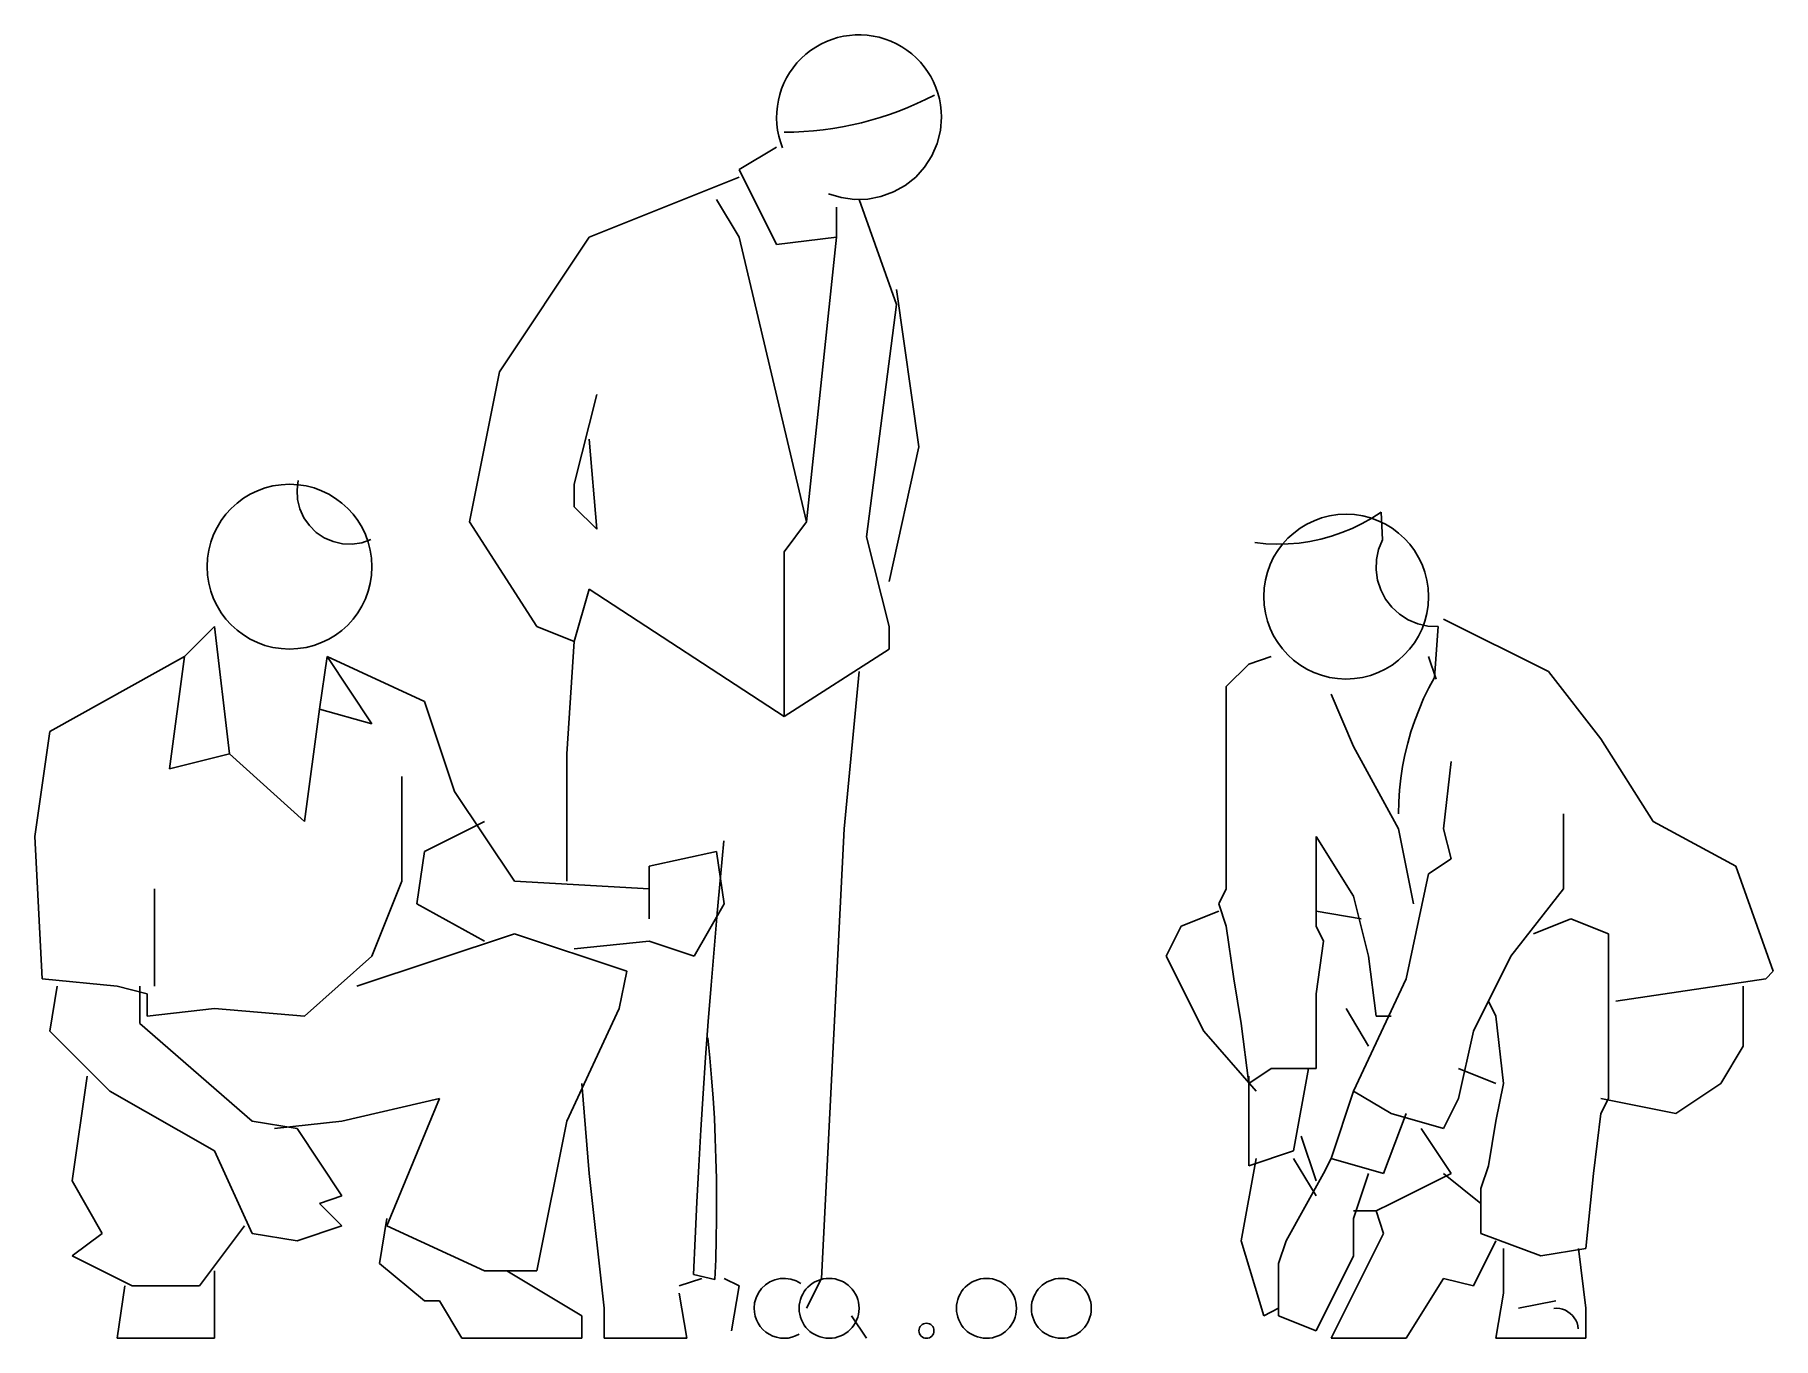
# Model space of a CAD drawing. Header units: metres. Extents: x 21.16 to 23.48, y 49.26 to 51.
import ezdxf

# ---------------------------------------------------------------- set-up
doc = ezdxf.new("R2010")
doc.units = ezdxf.units.M
doc.header["$MEASUREMENT"] = 0

msp = doc.modelspace()

# ---------------------------------------------------------------- linework, layer by layer
at = {"linetype": 'Continuous'}
for p, q in [((22.3712, 50.8704), (22.3726, 50.8882)), ((22.3668, 50.8531), (22.3712, 50.8704)), ((22.1526, 50.8482), (22.1026, 50.8182)), ((22.3501, 50.8216), (22.3598, 50.8367)), ((22.3598, 50.8367), (22.3668, 50.8531)), ((22.1026, 50.8082), (21.9026, 50.7282)), ((22.1026, 50.8182), (22.1526, 50.7182)), ((22.3243, 50.7972), (22.3382, 50.8083)), ((22.3382, 50.8083), (22.3501, 50.8216)), ((22.2218, 50.7861), (22.2388, 50.7808)), ((22.2919, 50.7822), (22.3087, 50.7884)), ((22.3087, 50.7884), (22.3243, 50.7972)), ((22.0726, 50.7782), (22.1026, 50.7282)), ((22.2326, 50.7282), (22.2326, 50.7682)), ((22.2388, 50.7808), (22.2565, 50.7784)), ((22.2565, 50.7784), (22.2744, 50.7789)), ((22.3126, 50.6382), (22.2626, 50.7782)), ((22.2744, 50.7789), (22.2919, 50.7822)), ((21.9026, 50.7282), (21.7826, 50.5482)), ((22.1026, 50.7282), (22.1926, 50.3482)), ((22.1526, 50.7182), (22.2326, 50.7282)), ((22.1926, 50.3482), (22.2326, 50.7282)), ((22.3126, 50.6582), (22.3426, 50.4482)), ((22.2726, 50.3282), (22.3126, 50.6382)), ((21.7826, 50.5482), (21.7426, 50.3482)), ((21.9126, 50.5182), (21.8826, 50.3982)), ((21.9126, 50.3382), (21.9026, 50.4582)), ((22.3426, 50.4482), (22.3026, 50.2682)), ((21.5143, 50.4034), (21.5126, 50.3906)), ((21.5126, 50.3906), (21.5134, 50.3778)), ((21.8826, 50.3982), (21.8826, 50.3682)), ((21.5134, 50.3778), (21.5165, 50.3653)), ((21.8826, 50.3682), (21.9126, 50.3382)), ((21.5165, 50.3653), (21.5218, 50.3536)), ((21.5218, 50.3536), (21.5291, 50.3431)), ((21.7426, 50.3482), (21.8326, 50.2082)), ((22.1626, 50.3082), (22.1926, 50.3482)), ((22.9207, 50.3392), (22.934, 50.3457)), ((22.934, 50.3457), (22.9468, 50.3529)), ((22.9468, 50.3529), (22.9592, 50.3609)), ((22.9592, 50.3609), (22.9611, 50.3241)), ((21.5291, 50.3431), (21.5383, 50.334)), ((21.5383, 50.334), (21.549, 50.3269)), ((21.549, 50.3269), (21.5608, 50.3217)), ((21.5608, 50.3217), (21.5733, 50.3189)), ((21.5989, 50.3202), (21.6111, 50.3243)), ((22.3026, 50.2082), (22.2726, 50.3282)), ((22.8498, 50.3198), (22.8644, 50.3219)), ((22.8644, 50.3219), (22.8788, 50.3249)), ((22.8788, 50.3249), (22.8931, 50.3288)), ((22.8931, 50.3288), (22.907, 50.3336)), ((22.907, 50.3336), (22.9207, 50.3392)), ((22.9611, 50.3241), (22.956, 50.3113)), ((21.5733, 50.3189), (21.5862, 50.3183)), ((21.5862, 50.3183), (21.5989, 50.3202)), ((22.1626, 50.0882), (22.1626, 50.3082)), ((22.7909, 50.3204), (22.8056, 50.3189)), ((22.8056, 50.3189), (22.8203, 50.3183)), ((22.8203, 50.3183), (22.8351, 50.3186)), ((22.8351, 50.3186), (22.8498, 50.3198)), ((22.9532, 50.2978), (22.9527, 50.284)), ((22.956, 50.3113), (22.9532, 50.2978)), ((22.9527, 50.284), (22.9546, 50.2703)), ((21.8826, 50.1882), (21.9026, 50.2582)), ((21.9026, 50.2582), (22.1626, 50.0882)), ((22.9546, 50.2703), (22.9589, 50.2572)), ((22.9589, 50.2572), (22.9653, 50.245)), ((22.9653, 50.245), (22.9737, 50.2341)), ((22.9737, 50.2341), (22.9839, 50.2248)), ((21.4026, 50.2082), (21.3626, 50.1682)), ((21.4026, 50.2082), (21.4226, 50.0382)), ((21.8326, 50.2082), (21.8826, 50.1882)), ((22.3026, 50.1782), (22.3026, 50.2082)), ((22.9839, 50.2248), (22.9955, 50.2174)), ((22.9955, 50.2174), (23.0082, 50.2121)), ((23.0082, 50.2121), (23.0216, 50.209)), ((23.0216, 50.209), (23.0354, 50.2083)), ((23.0354, 50.2083), (23.0306, 50.1404)), ((23.0426, 50.2182), (23.1826, 50.1482)), ((21.8826, 50.1882), (21.8726, 50.0382)), ((21.3626, 50.1682), (21.1826, 50.0682)), ((21.3626, 50.1682), (21.3426, 50.0182)), ((21.5426, 50.0982), (21.5526, 50.1682)), ((21.5526, 50.1682), (21.6126, 50.0782)), ((21.5526, 50.1682), (21.6826, 50.1082)), ((22.1626, 50.0882), (22.3026, 50.1782)), ((22.8126, 50.1682), (22.7826, 50.1582)), ((23.0226, 50.1682), (23.0326, 50.1382)), ((22.2626, 50.1482), (22.2426, 49.9382)), ((22.7826, 50.1582), (22.7526, 50.1282)), ((23.0306, 50.1404), (23.0231, 50.1265)), ((23.1826, 50.1482), (23.2526, 50.0582)), ((22.7526, 50.1282), (22.7526, 49.9782)), ((22.8926, 50.1182), (22.9226, 50.0482)), ((23.0161, 50.1122), (23.0099, 50.0976)), ((23.0231, 50.1265), (23.0161, 50.1122)), ((21.5226, 49.9482), (21.5426, 50.0982)), ((21.6126, 50.0782), (21.5426, 50.0982)), ((21.6826, 50.1082), (21.7226, 49.9882)), ((23.0099, 50.0976), (23.0042, 50.0828)), ((21.1826, 50.0682), (21.1626, 49.9282)), ((22.9992, 50.0677), (22.9948, 50.0524)), ((23.0042, 50.0828), (22.9992, 50.0677)), ((22.9226, 50.0482), (22.9826, 49.9382)), ((22.9948, 50.0524), (22.9911, 50.037)), ((23.2526, 50.0582), (23.3226, 49.9482)), ((21.3426, 50.0182), (21.4226, 50.0382)), ((21.4226, 50.0382), (21.5226, 49.9482)), ((21.8726, 50.0382), (21.8726, 49.8682)), ((22.988, 50.0214), (22.9857, 50.0057)), ((22.9911, 50.037), (22.988, 50.0214)), ((23.0526, 50.0282), (23.0426, 49.9382)), ((21.6526, 49.8682), (21.6526, 50.0082)), ((22.9857, 50.0057), (22.984, 49.99)), ((21.7226, 49.9882), (21.8026, 49.8682)), ((22.7526, 49.9782), (22.7526, 49.8582)), ((22.9829, 49.9741), (22.9826, 49.9582)), ((22.984, 49.99), (22.9829, 49.9741)), ((23.2026, 49.8582), (23.2026, 49.9582)), ((21.1626, 49.9282), (21.1726, 49.7382)), ((21.7626, 49.9482), (21.6826, 49.9082)), ((22.2426, 49.9382), (22.2126, 49.3382)), ((22.8726, 49.8082), (22.8726, 49.9282)), ((22.8726, 49.9282), (22.9226, 49.8482)), ((22.9826, 49.9382), (23.0026, 49.8382)), ((23.0426, 49.9382), (23.0526, 49.8982)), ((23.3226, 49.9482), (23.4326, 49.8882)), ((21.6826, 49.9082), (21.6726, 49.8382)), ((21.9826, 49.8882), (22.0726, 49.9082)), ((22.0726, 49.9082), (22.0826, 49.8382)), ((22.0822, 49.9221), (22.0776, 49.874)), ((21.9826, 49.8182), (21.9826, 49.8882)), ((23.0526, 49.8982), (23.0226, 49.8782)), ((23.4326, 49.8882), (23.4826, 49.7482)), ((21.3226, 49.8582), (21.3226, 49.7282)), ((21.6126, 49.7682), (21.6526, 49.8682)), ((21.8026, 49.8682), (21.9826, 49.8582)), ((22.0776, 49.874), (22.0732, 49.8258)), ((22.7526, 49.8582), (22.7426, 49.8382)), ((23.0226, 49.8782), (22.9926, 49.7382)), ((23.1326, 49.7682), (23.2026, 49.8582)), ((21.6726, 49.8382), (21.7626, 49.7882)), ((22.0826, 49.8382), (22.0426, 49.7682)), ((22.7426, 49.8382), (22.7526, 49.8082)), ((22.9226, 49.8482), (22.9426, 49.7682)), ((22.0732, 49.8258), (22.0691, 49.7777)), ((22.7426, 49.8282), (22.6926, 49.8082)), ((22.8726, 49.8282), (22.9326, 49.8182)), ((23.1626, 49.7982), (23.2126, 49.8182)), ((23.2126, 49.8182), (23.2626, 49.7982)), ((21.8026, 49.7982), (21.5926, 49.7282)), ((21.9526, 49.7482), (21.8026, 49.7982)), ((21.9826, 49.7882), (21.8826, 49.7782)), ((22.0426, 49.7682), (21.9826, 49.7882)), ((22.6926, 49.8082), (22.6726, 49.7682)), ((22.7526, 49.8082), (22.7626, 49.7382)), ((22.8826, 49.7882), (22.8726, 49.8082)), ((22.8726, 49.7182), (22.8826, 49.7882)), ((23.2626, 49.7982), (23.2626, 49.6782)), ((21.5226, 49.6882), (21.6126, 49.7682)), ((22.0691, 49.7777), (22.0651, 49.7295)), ((22.6726, 49.7682), (22.7226, 49.6682)), ((22.9426, 49.7682), (22.9526, 49.6882)), ((23.0826, 49.6682), (23.1326, 49.7682)), ((21.9526, 49.7482), (21.9426, 49.6982)), ((23.4826, 49.7482), (23.4726, 49.7382)), ((21.1726, 49.7382), (21.2726, 49.7282)), ((21.1926, 49.7282), (21.1826, 49.6682)), ((21.2726, 49.7282), (21.3126, 49.7182)), ((21.3026, 49.6782), (21.3026, 49.7282)), ((21.3126, 49.7182), (21.3126, 49.6882)), ((22.0651, 49.7295), (22.0614, 49.6812)), ((22.7626, 49.7382), (22.7726, 49.6782)), ((22.8726, 49.6182), (22.8726, 49.7182)), ((22.9926, 49.7382), (22.9226, 49.5882)), ((23.4726, 49.7382), (23.2726, 49.7082)), ((23.4426, 49.7282), (23.4426, 49.6482)), ((21.3126, 49.6882), (21.4026, 49.6982)), ((21.4026, 49.6982), (21.5226, 49.6882)), ((21.9426, 49.6982), (21.8726, 49.5482)), ((22.9426, 49.6482), (22.9126, 49.6982)), ((23.1126, 49.6882), (23.1026, 49.7082)), ((21.4526, 49.5482), (21.3026, 49.6782)), ((22.0614, 49.6812), (22.0579, 49.633)), ((22.7726, 49.6782), (22.7826, 49.5982)), ((22.9526, 49.6882), (22.9726, 49.6882)), ((23.1226, 49.5982), (23.1126, 49.6882)), ((23.2626, 49.6782), (23.2626, 49.6482)), ((21.1826, 49.6682), (21.2626, 49.5882)), ((22.0635, 49.6325), (22.0608, 49.6593)), ((22.7226, 49.6682), (22.7926, 49.5882)), ((23.0626, 49.5782), (23.0826, 49.6682)), ((23.2626, 49.6482), (23.2626, 49.5782)), ((23.4426, 49.6482), (23.4126, 49.5982)), ((22.0579, 49.633), (22.0547, 49.5848)), ((22.0659, 49.6057), (22.0635, 49.6325)), ((21.2326, 49.6082), (21.2126, 49.4682)), ((22.0679, 49.5788), (22.0659, 49.6057)), ((22.7826, 49.5982), (22.8126, 49.6182)), ((22.7826, 49.4882), (22.7826, 49.6082)), ((22.8126, 49.6182), (22.8726, 49.6182)), ((22.8626, 49.6182), (22.8426, 49.5082)), ((23.1126, 49.5982), (23.0626, 49.6182)), ((21.2626, 49.5882), (21.4026, 49.5082)), ((21.8926, 49.5982), (21.9026, 49.4782)), ((22.0547, 49.5848), (22.0516, 49.5365)), ((22.0695, 49.5519), (22.0679, 49.5788)), ((22.8926, 49.4982), (22.9226, 49.5882)), ((22.9226, 49.5882), (22.9726, 49.5582)), ((23.1126, 49.5482), (23.1226, 49.5982)), ((23.4126, 49.5982), (23.3526, 49.5582)), ((21.7026, 49.5782), (21.5726, 49.5482)), ((21.6326, 49.4082), (21.7026, 49.5782)), ((22.9926, 49.5582), (22.9626, 49.4782)), ((22.9726, 49.5582), (23.0426, 49.5382)), ((23.0426, 49.5382), (23.0626, 49.5782)), ((23.2526, 49.5582), (23.2426, 49.4782)), ((23.3526, 49.5582), (23.2526, 49.5782)), ((23.2626, 49.5782), (23.2526, 49.5582)), ((21.5126, 49.5382), (21.4526, 49.5482)), ((21.5726, 49.5482), (21.4826, 49.5382)), ((21.5726, 49.4482), (21.5126, 49.5382)), ((21.8726, 49.5482), (21.8326, 49.3482)), ((22.0516, 49.5365), (22.0488, 49.4882)), ((22.0708, 49.525), (22.0695, 49.5519)), ((23.0126, 49.5382), (23.0526, 49.4782)), ((23.1026, 49.4882), (23.1126, 49.5482)), ((22.0717, 49.4981), (22.0708, 49.525)), ((22.8726, 49.4682), (22.8526, 49.5282)), ((21.4026, 49.5082), (21.4526, 49.3982)), ((22.0488, 49.4882), (22.0462, 49.4399)), ((22.0723, 49.4712), (22.0717, 49.4981)), ((22.7726, 49.3882), (22.7926, 49.4982)), ((22.8426, 49.5082), (22.7826, 49.4882)), ((22.8426, 49.4982), (22.8726, 49.4482)), ((22.8826, 49.4782), (22.8926, 49.4982)), ((22.9626, 49.4782), (22.8926, 49.4982)), ((23.0926, 49.4582), (23.1026, 49.4882)), ((21.2126, 49.4682), (21.2526, 49.3982)), ((21.9026, 49.4782), (21.9226, 49.2982)), ((22.0726, 49.4443), (22.0723, 49.4712)), ((22.8326, 49.3882), (22.8826, 49.4782)), ((22.9426, 49.4782), (22.9226, 49.4182)), ((23.0526, 49.4782), (22.9726, 49.4382)), ((23.0426, 49.4782), (23.0926, 49.4382)), ((23.2426, 49.4782), (23.2326, 49.3782)), ((21.5426, 49.4382), (21.5726, 49.4482)), ((22.0462, 49.4399), (22.0439, 49.3916)), ((22.0725, 49.4174), (22.0726, 49.4443)), ((23.0926, 49.3982), (23.0926, 49.4582)), ((21.5726, 49.4082), (21.5426, 49.4382)), ((21.6326, 49.4182), (21.6226, 49.3582)), ((22.0721, 49.3905), (22.0725, 49.4174)), ((22.9526, 49.4282), (22.9226, 49.4282)), ((22.9226, 49.4182), (22.9226, 49.3682)), ((22.9726, 49.4382), (22.9526, 49.4282)), ((22.9626, 49.3982), (22.9526, 49.4282)), ((21.2526, 49.3982), (21.2126, 49.3682)), ((21.3826, 49.3282), (21.4426, 49.4082)), ((21.4526, 49.3982), (21.5126, 49.3882)), ((21.5126, 49.3882), (21.5726, 49.4082)), ((21.7626, 49.3482), (21.6326, 49.4082)), ((22.8926, 49.2582), (22.9626, 49.3982)), ((23.1726, 49.3682), (23.0926, 49.3982)), ((22.0439, 49.3916), (22.0417, 49.3433)), ((22.0713, 49.3635), (22.0721, 49.3905)), ((22.8026, 49.2882), (22.7726, 49.3882)), ((22.8226, 49.3582), (22.8326, 49.3882)), ((23.1126, 49.3882), (23.0826, 49.3282)), ((23.1226, 49.3182), (23.1226, 49.3782)), ((23.2326, 49.3782), (23.1726, 49.3682)), ((23.2226, 49.3782), (23.2326, 49.2982)), ((21.2126, 49.3682), (21.2926, 49.3282)), ((21.4026, 49.2582), (21.4026, 49.3482)), ((21.6226, 49.3582), (21.6826, 49.3082)), ((21.8326, 49.3482), (21.7626, 49.3482)), ((21.8926, 49.2882), (21.7926, 49.3482)), ((22.0701, 49.3366), (22.0713, 49.3635)), ((22.8226, 49.2882), (22.8226, 49.3582)), ((22.9226, 49.3682), (22.8726, 49.2682)), ((21.2826, 49.3282), (21.2726, 49.2582)), ((21.2926, 49.3282), (21.3826, 49.3282)), ((22.0226, 49.3282), (22.0526, 49.3382)), ((22.0417, 49.3433), (22.0701, 49.3366)), ((22.1026, 49.3282), (22.0826, 49.3382)), ((22.0926, 49.2682), (22.1026, 49.3282)), ((22.1325, 49.3246), (22.1283, 49.3188)), ((22.1377, 49.3296), (22.1325, 49.3246)), ((22.1437, 49.3335), (22.1377, 49.3296)), ((22.1504, 49.3363), (22.1437, 49.3335)), ((22.1574, 49.3379), (22.1504, 49.3363)), ((22.1645, 49.3382), (22.1574, 49.3379)), ((22.1717, 49.3372), (22.1645, 49.3382)), ((22.1785, 49.335), (22.1717, 49.3372)), ((22.1848, 49.3315), (22.1785, 49.335)), ((22.2126, 49.3382), (22.1926, 49.2982)), ((23.0426, 49.3382), (22.9926, 49.2582)), ((23.0826, 49.3282), (23.0426, 49.3382)), ((21.6826, 49.3082), (21.7026, 49.3082)), ((21.7026, 49.3082), (21.7326, 49.2582)), ((22.0326, 49.2582), (22.0226, 49.3182)), ((22.1233, 49.3054), (22.1226, 49.2982)), ((22.1252, 49.3123), (22.1233, 49.3054)), ((22.1283, 49.3188), (22.1252, 49.3123)), ((23.1126, 49.2582), (23.1226, 49.3182)), ((23.1926, 49.3082), (23.1426, 49.2982)), ((21.8926, 49.2582), (21.8926, 49.2882)), ((21.9226, 49.2982), (21.9226, 49.2582)), ((22.2526, 49.2882), (22.2726, 49.2582)), ((22.8226, 49.2982), (22.8026, 49.2882)), ((22.8726, 49.2682), (22.8226, 49.2882)), ((23.1938, 49.2982), (23.1899, 49.2981)), ((23.1977, 49.2978), (23.1938, 49.2982)), ((23.2015, 49.2969), (23.1977, 49.2978)), ((23.2052, 49.2955), (23.2015, 49.2969)), ((23.2086, 49.2936), (23.2052, 49.2955)), ((23.2118, 49.2913), (23.2086, 49.2936)), ((23.2147, 49.2886), (23.2118, 49.2913)), ((23.2171, 49.2855), (23.2147, 49.2886)), ((23.2192, 49.2822), (23.2171, 49.2855)), ((23.2208, 49.2786), (23.2192, 49.2822)), ((23.2219, 49.2748), (23.2208, 49.2786)), ((23.2326, 49.2982), (23.2326, 49.2582)), ((21.2726, 49.2582), (21.4026, 49.2582)), ((21.7326, 49.2582), (21.8926, 49.2582)), ((21.9226, 49.2582), (22.0326, 49.2582)), ((22.9926, 49.2582), (22.8926, 49.2582)), ((23.2326, 49.2582), (23.1126, 49.2582)), ((23.2225, 49.271), (23.2219, 49.2748))]:
    msp.add_line(p, q, dxfattribs=at)
for centre, radius, start, end in [((22.2626, 50.8882), 0.11, 0, 201.8), ((22.1626, 51.2982), 0.43, 270, 297.8), ((21.5026, 50.2882), 0.11, 0, 359.9), ((22.9126, 50.2482), 0.11, 0, 359.9), ((22.2226, 49.2982), 0.04, 0, 359.9), ((22.4326, 49.2982), 0.04, 0, 359.9), ((22.5326, 49.2982), 0.04, 0, 359.9), ((22.1626, 49.2982), 0.04, 180, 300.3), ((22.3526, 49.2682), 0.01, 0, 359.9)]:
    msp.add_arc(centre, radius, start, end, dxfattribs=at)

doc.saveas('drawing.dxf')
